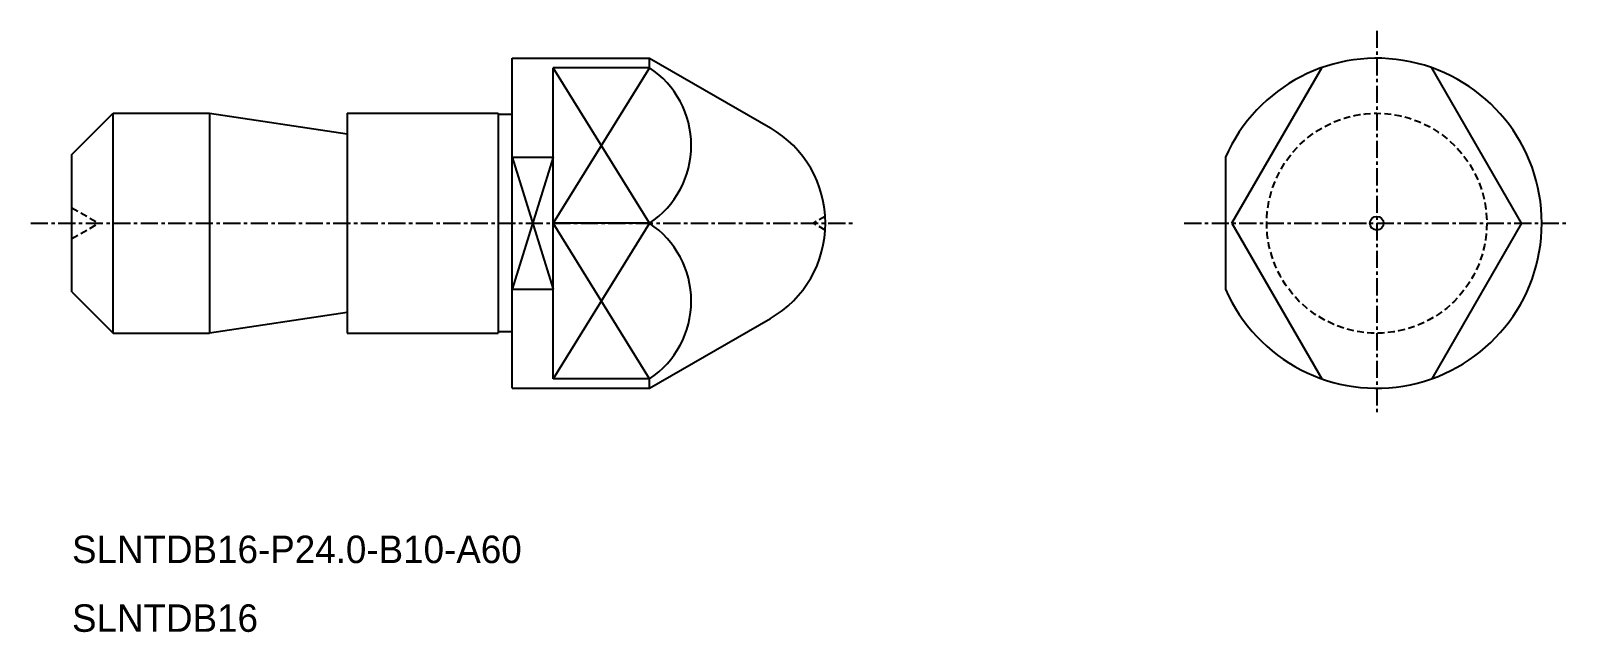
# Model space of a CAD drawing. Extents: x -1749 to -1637, y -827 to -784.
import ezdxf

# ---------------------------------------------------------------- set-up
doc = ezdxf.new("R2010")
doc.units = 0
doc.linetypes.add('CENTER', pattern=[2, 1.25, -0.25, 0.25, -0.25])
doc.linetypes.add('DASHED', pattern=[0.75, 0.5, -0.25])
doc.layers.get('0').update_dxf_attribs({"linetype": 'CONTINUOUS'})
doc.layers.add('CENTER', color=1, linetype='CENTER')

msp = doc.modelspace()

# ---------------------------------------------------------------- linework, layer by layer
at = {"color": 7, "linetype": 'CONTINUOUS'}
for p, q in [((-1713.79, -809.66), (-1713.79, -785.66)), ((-1713.79, -785.66), (-1703.79, -785.66)), ((-1710.79, -808.97), (-1710.79, -786.35)), ((-1703.79, -786.35), (-1703.79, -785.66)), ((-1703.79, -786.35), (-1703.79, -785.66)), ((-1703.79, -785.66), (-1695, -790.73)), ((-1745.79, -792.66), (-1742.79, -789.66)), ((-1742.79, -789.66), (-1735.79, -789.66)), ((-1735.79, -789.66), (-1725.79, -791.16)), ((-1735.79, -789.66), (-1735.79, -805.66)), ((-1725.79, -789.66), (-1714.79, -789.66)), ((-1725.79, -789.66), (-1725.79, -805.66)), ((-1714.79, -789.66), (-1714.79, -805.66)), ((-1713.79, -789.76), (-1714.79, -789.76)), ((-1745.79, -802.66), (-1745.79, -792.66)), ((-1713.79, -792.86), (-1710.79, -792.86)), ((-1745.79, -802.66), (-1742.79, -805.66)), ((-1713.79, -802.46), (-1710.79, -802.46)), ((-1725.79, -804.16), (-1735.79, -805.66)), ((-1703.79, -809.66), (-1695, -804.59)), ((-1742.79, -805.66), (-1735.79, -805.66)), ((-1725.79, -805.66), (-1714.79, -805.66)), ((-1713.79, -805.56), (-1714.79, -805.56)), ((-1713.79, -809.66), (-1703.79, -809.66)), ((-1703.79, -809.66), (-1703.79, -808.97)), ((-1703.79, -809.66), (-1703.79, -808.97))]:
    msp.add_line(p, q, dxfattribs=at)
for p, q in [((-1703.79, -786.35), (-1710.79, -786.35)), ((-1703.79, -797.66), (-1710.79, -797.66)), ((-1703.79, -808.97), (-1710.79, -808.97))]:
    msp.add_line(p, q)
at = {"color": 3, "linetype": 'CONTINUOUS'}
for p, q in [((-1703.79, -786.35), (-1710.79, -797.66)), ((-1703.79, -797.66), (-1710.79, -786.35)), ((-1710.79, -792.86), (-1713.79, -802.46)), ((-1713.79, -792.86), (-1710.79, -802.46)), ((-1703.79, -797.66), (-1710.79, -808.97)), ((-1703.79, -808.97), (-1710.79, -797.66))]:
    msp.add_line(p, q, dxfattribs=at)
at = {"color": 3, "linetype": 'DASHED'}
for p, q in [((-1745.79, -796.53), (-1743.84, -797.66)), ((-1745.79, -798.78), (-1743.84, -797.66)), ((-1691.02, -797.16), (-1691.88, -797.66)), ((-1691.02, -798.16), (-1691.88, -797.66))]:
    msp.add_line(p, q, dxfattribs=at)
msp.add_circle((-1650.91, -797.66), 8, dxfattribs=at)
for centre in [(-1707.55, -792), (-1707.55, -803.32)]:
    msp.add_arc(centre, 6.79, 303.6053, 56.3947)
at = {"color": 7, "linetype": 'CONTINUOUS'}
msp.add_arc((-1699, -797.66), 8, 300, 60, dxfattribs=at)
at = {"layer": 'CENTER', "color": 1, "linetype": 'CENTER'}
for p, q in [((-1650.91, -783.66), (-1650.91, -811.66)), ((-1748.79, -797.66), (-1689, -797.66)), ((-1664.91, -797.66), (-1636.91, -797.66))]:
    msp.add_line(p, q, dxfattribs=at)
at = {"layer": 'CENTER', "color": 7, "linetype": 'CONTINUOUS'}
for p, q in [((-1661.44, -797.66), (-1654.91, -786.35)), ((-1640.38, -797.66), (-1646.91, -786.35)), ((-1742.79, -805.66), (-1742.79, -789.66)), ((-1661.91, -792.86), (-1661.91, -802.46)), ((-1661.44, -797.66), (-1654.91, -808.97)), ((-1640.38, -797.66), (-1646.91, -808.97))]:
    msp.add_line(p, q, dxfattribs=at)
msp.add_circle((-1650.91, -797.66), 0.5, dxfattribs=at)
msp.add_arc((-1650.91, -797.66), 12, 203.5565, 156.4435, dxfattribs=at)

# ---------------------------------------------------------------- texts
at = {"color": 7, "linetype": 'CONTINUOUS'}
for s, p in [('SLNTDB16-P24.0-B10-A60', (-1745.79, -822.38)), ('SLNTDB16', (-1745.79, -827.38))]:
    msp.add_text(s, height=2, dxfattribs=at).set_placement(p)

doc.saveas('drawing.dxf')
